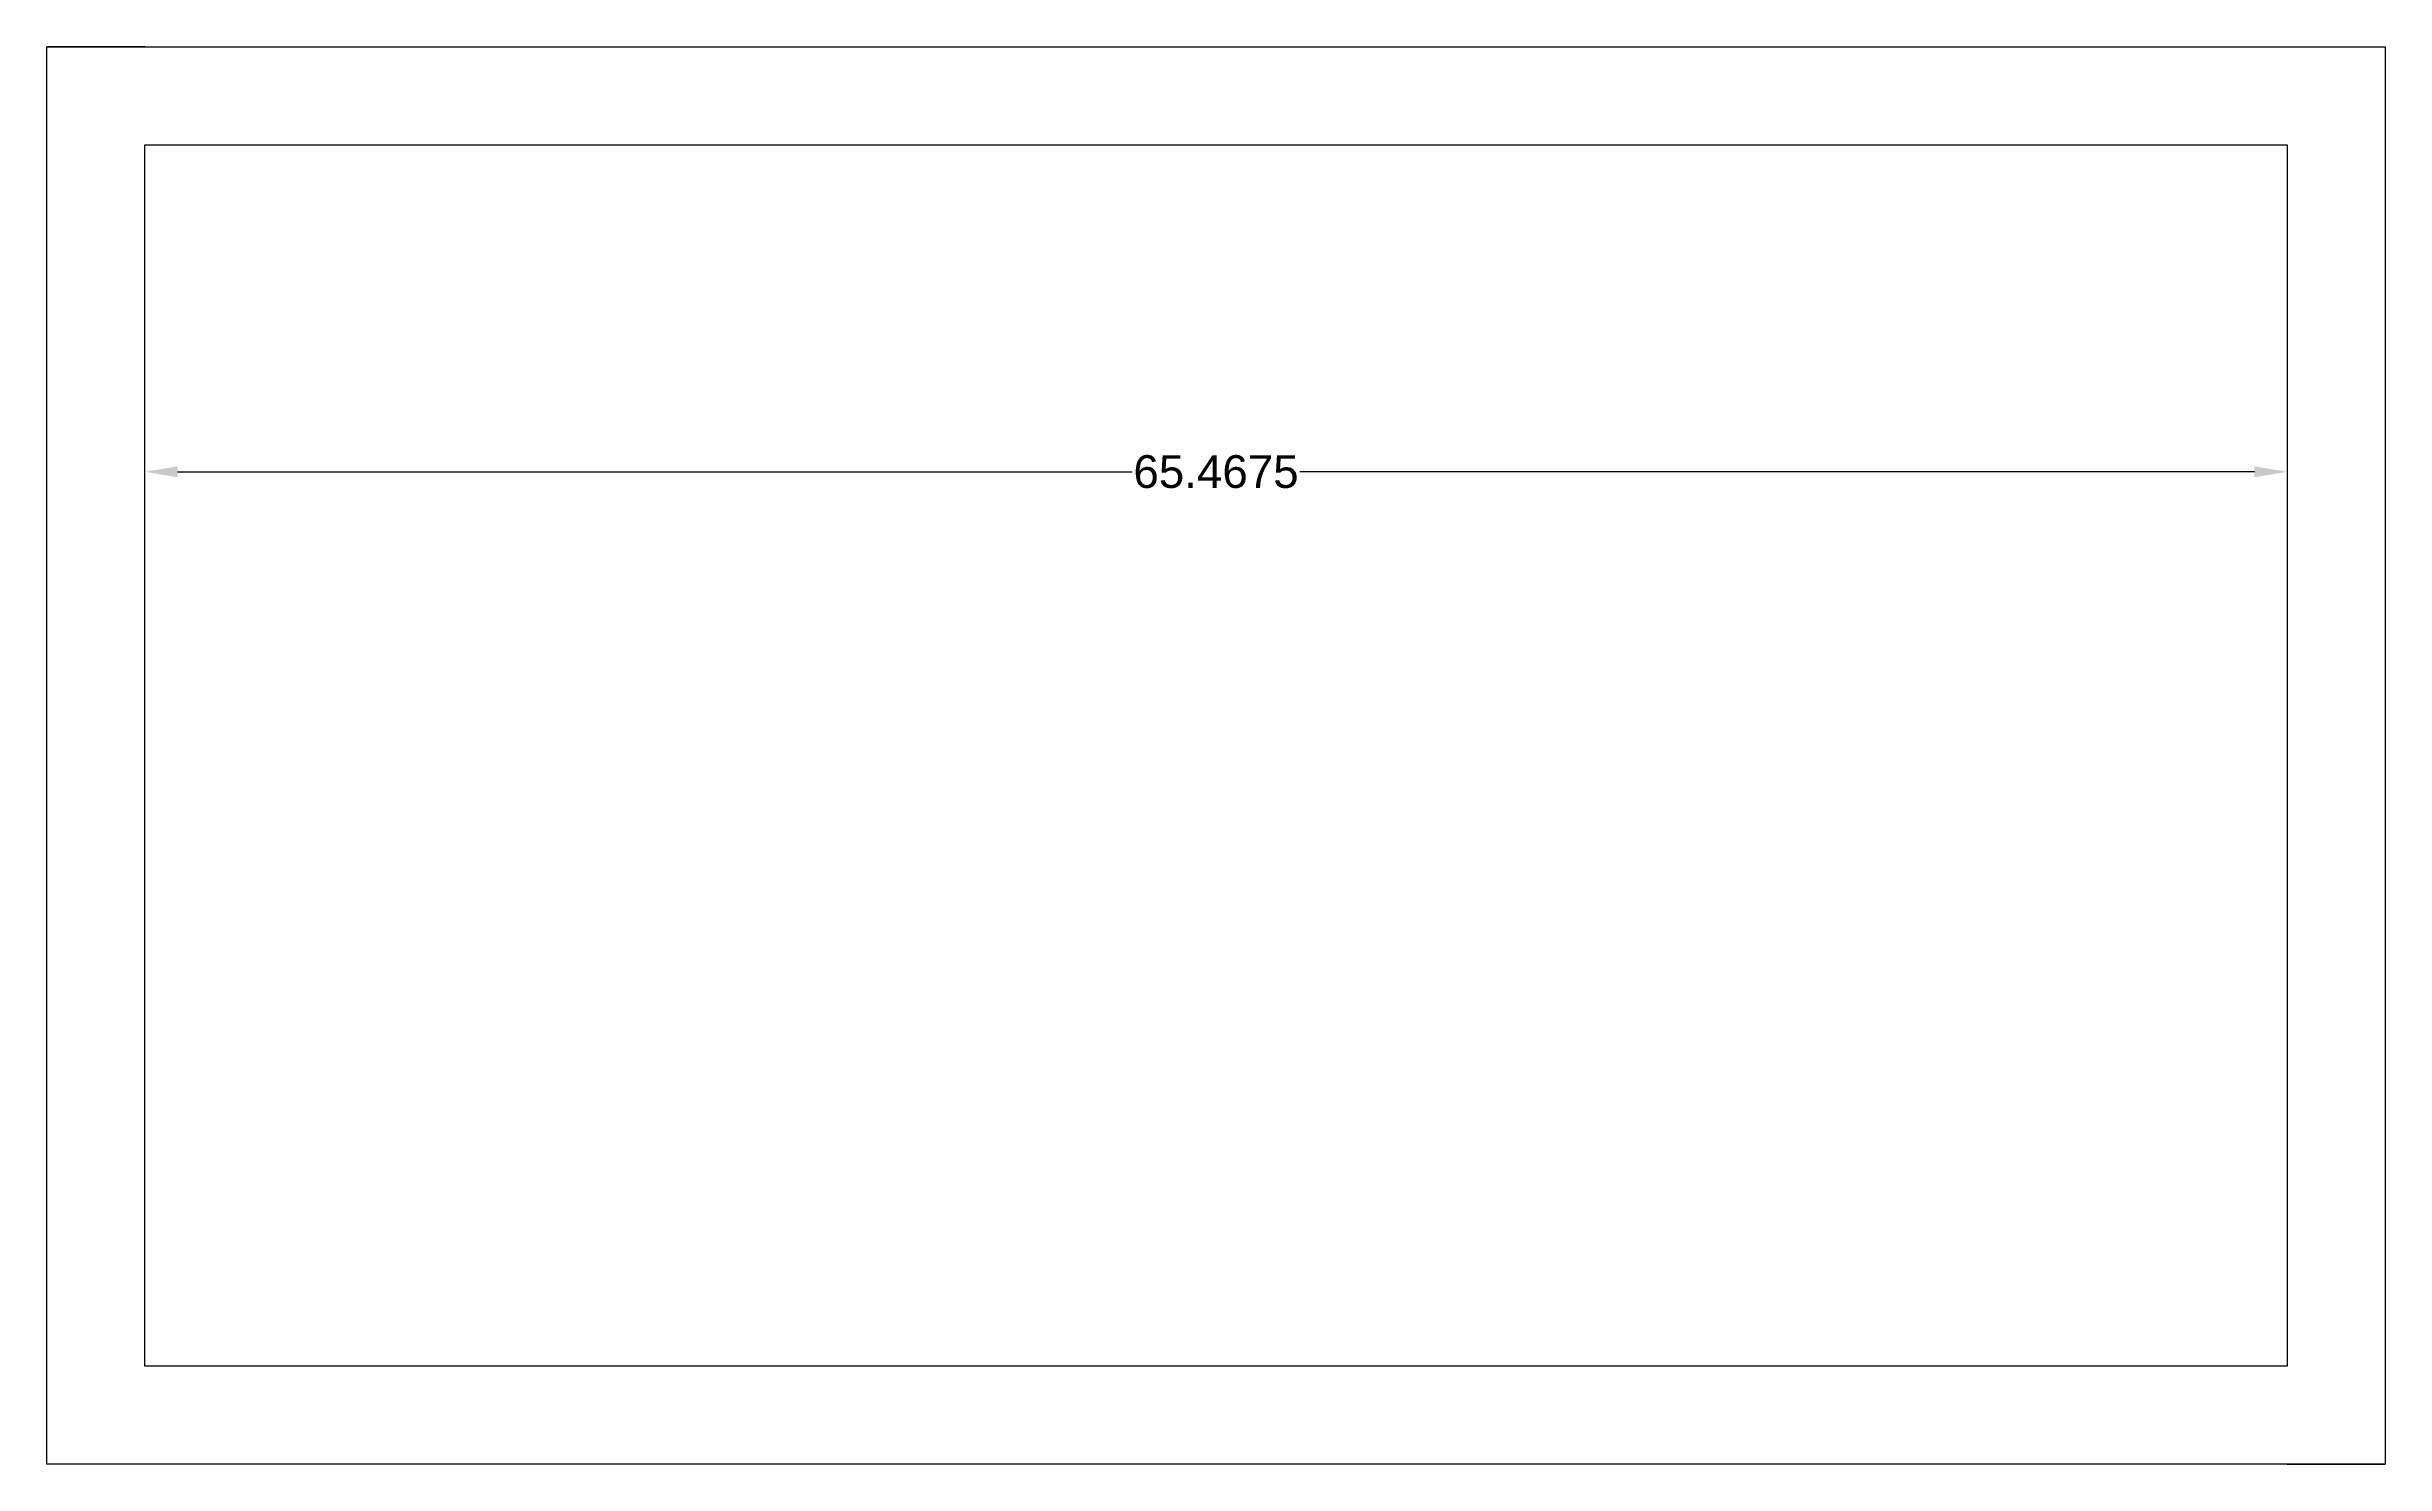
# Model space of a CAD drawing. Header units: millimetres. Extents: x 1 to 196, y 2 to 137.
# Drawn here: x 47 to 118.5, y 93.9 to 137.3 of the extents above; entities that cross this region are included whole.
import ezdxf

# ---------------------------------------------------------------- set-up
doc = ezdxf.new("R2010")
doc.units = ezdxf.units.MM
doc.header["$MEASUREMENT"] = 0
doc.layers.add('Layer1', color=7, linetype='Continuous', true_color=0xc2ced6)
doc.styles.get("Standard").update_dxf_attribs({"font": 'arial.ttf'})
doc.dimstyles.get("Standard").update_dxf_attribs({"dimtxt": 0.18, "dimasz": 0.18, "dimexe": 0.18, "dimexo": 0.0625, "dimgap": 0.09, "dimtad": 0, "dimtih": 1, "dimtoh": 1, "dimdec": 4, "dimzin": 0, "dimdsep": 46, "dimtxsty": 'Standard', "dimcen": 0.09, "dimadec": 0, "dimazin": 0, "dimtfac": 1, "dimtdec": 4, "dimtofl": 0, "dimtmove": 0, "dimatfit": 3, "dimfxl": 1, "dimtolj": 1, "dimtzin": 0, "dimarcsym": 0})

# ---------------------------------------------------------------- blocks, each defined once
blk = doc.blocks.new('*D11')
at = {"layer": 'Defpoints', "color": 0, "transparency": 16777216}
for p in [(50.036, 125.999), (115.504, 125.999), (115.504, 124.275)]:
    blk.add_point(p, dxfattribs=at)
at = {"layer": 'Layer1', "color": 0, "lineweight": 0, "transparency": 16777216}
for p, q in [((50.036, 125.936), (50.036, 124.095)), ((115.504, 125.936), (115.504, 124.095))]:
    blk.add_line(p, q, dxfattribs=at)
at = {"layer": 'Layer1', "color": 0, "lineweight": -2, "transparency": 16777216}
for p, q in [((51.036, 124.275), (80.209, 124.275)), ((114.504, 124.275), (85.331, 124.275))]:
    blk.add_line(p, q, dxfattribs=at)
at = {"layer": 'Layer1', "color": 0, "transparency": 16777216}
for points in [[(51.036, 124.441), (51.036, 124.108), (50.036, 124.275)], [(114.504, 124.441), (114.504, 124.108), (115.504, 124.275)]]:
    blk.add_solid(points, dxfattribs=at)
at = {"layer": 'Layer1', "color": 0, "transparency": 16777216, "insert": (82.77, 124.275), "char_height": 0.18, "attachment_point": 5}
blk.add_mtext('\\A1;{\\H5.55556x;65.4675}', dxfattribs=at)

msp = doc.modelspace()

# ---------------------------------------------------------------- linework, layer by layer
at = {"layer": 'Layer1'}
for p, q in [((50.03608, 137.26768), (47.03608, 137.26768)), ((115.5036, 93.93707), (118.5036, 93.93707))]:
    msp.add_line(p, q, dxfattribs=at)
at = {"layer": 'Layer1', "color": 2, "true_color": 0xf1eb1f}
for points in [[(47.03608, 137.26768), (118.5036, 137.26768), (118.5036, 93.93707), (47.03608, 93.93707)], [(50.03608, 134.26768), (115.5036, 134.26768), (115.5036, 96.93707), (50.03608, 96.93707)]]:
    msp.add_lwpolyline(points, close=True, dxfattribs=at)

# ---------------------------------------------------------------- dimensions: what is measured, and where the dimension line sits
at = {"layer": 'Layer1', "color": 3}
dim = msp.add_linear_dim(base=(115.5036, 124.2747), p1=(50.03608, 125.99874), p2=(115.5036, 125.99874), text='{\\H5.55556x;<>}', dimstyle='Standard', override={"dimasz": 1, "dimlwd": 65534, "dimlwe": 0}, dxfattribs=at)
dim.commit()
dim.dimension.update_dxf_attribs({"geometry": '*D11', "text_midpoint": (82.76984, 124.2747)})

doc.saveas('drawing.dxf')
